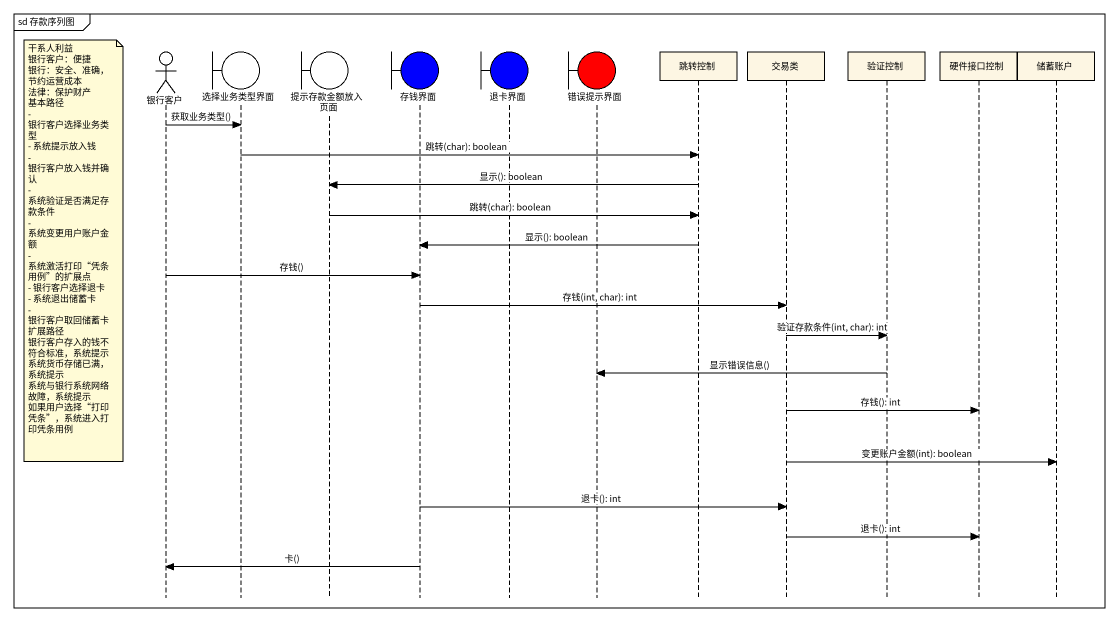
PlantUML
@startuml
mainframe sd 存款序列图
hide footbox
actor 银行客户
boundary 选择业务类型界面
boundary 提示存款金额放入页面
boundary 存钱界面 #0000FF
boundary 退卡界面 #0000FF
boundary 错误提示界面 #FF0000
participant 跳转控制
participant 交易类
participant 验证控制
participant 硬件接口控制
participant 储蓄账户

银行客户 -> 选择业务类型界面 : 获取业务类型()
选择业务类型界面 -> 跳转控制 : 跳转(char): boolean
跳转控制 -> 提示存款金额放入页面 : 显示(): boolean
提示存款金额放入页面 -> 跳转控制 : 跳转(char): boolean
跳转控制 -> 存钱界面 : 显示(): boolean
note left of 银行客户
  干系人利益
  银行客户：便捷
  银行：安全、准确，节约运营成本
  法律：保护财产
  基本路径
  - 银行客户选择业务类型
  - 系统提示放入钱
  - 银行客户放入钱并确认
  - 系统验证是否满足存款条件
  - 系统变更用户账户金额
  - 系统激活打印“凭条用例”的扩展点
  - 银行客户选择退卡
  - 系统退出储蓄卡
  - 银行客户取回储蓄卡
  扩展路径
  银行客户存入的钱不符合标准，系统提示
  系统货币存储已满，系统提示
  系统与银行系统网络故障，系统提示
  如果用户选择“打印凭条”，系统进入打印凭条用例
end note
银行客户 -> 存钱界面 : 存钱()
存钱界面 -> 交易类 : 存钱(int, char): int
交易类 -> 验证控制 : 验证存款条件(int, char): int
验证控制 -> 错误提示界面 : 显示错误信息()
交易类 -> 硬件接口控制 : 存钱(): int
交易类 -> 储蓄账户 : 变更账户金额(int): boolean
存钱界面 -> 交易类 : 退卡(): int
交易类 -> 硬件接口控制 : 退卡(): int
存钱界面 -> 银行客户 : 卡()
@enduml
